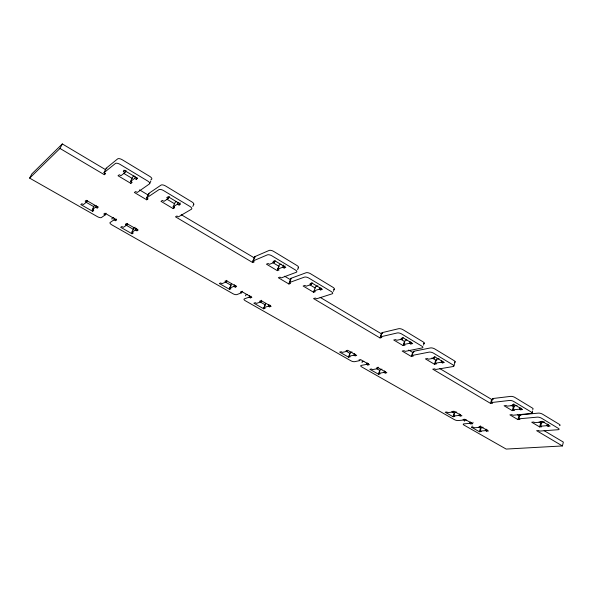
<?xml version="1.0" encoding="UTF-8"?>
<svg xmlns="http://www.w3.org/2000/svg" width="593" height="593" viewBox="0 0 593 593"><rect width="100%" height="100%" fill="white"/><g stroke="black" fill="none" stroke-linecap="round" stroke-linejoin="round"><path stroke-width="0.89" d="M473.014 422.238L472.599 423.721L470.798 423.884L469.834 423.335L463.904 423.876A2.713 0.823 16.6 0 0 464.074 425.137L506.17 449.071L562.416 445.951L563.35 442.096L544.122 430.651M544.433 421.994L541.735 422.223L540.734 426.182L547.043 425.67L547.443 424.077M547.043 425.67L548.028 426.263L548.429 424.67M548.028 426.263L550.156 426.093L542.202 421.319L540.082 421.497L541.083 422.097L534.797 422.639L533.804 422.046L531.728 422.223L539.637 426.93L540.638 422.987L542.024 422.868M532.099 412.973L532.618 410.949M517.029 405.523L514.368 405.812L513.301 409.807L519.512 409.163L519.935 407.554M532.588 409.385A3.024 1.008 15.1 0 0 532.321 407.999L514.806 397.392A3.047 1.03 15.4 0 0 510.625 396.383L492.59 398.555L491.486 402.543L509.528 400.453A3.054 1.023 15.4 0 1 513.716 401.468L531.276 412.046A3.032 0.993 15.1 0 1 531.195 413.477L512.923 415.256L511.915 414.655L509.898 414.855L517.911 419.599L518.949 415.671L520.335 415.537M519.512 409.163L520.535 409.778L520.958 408.169M517.911 419.599L519.935 419.414L518.942 418.821L519.972 414.878L538.303 413.113A3.009 0.993 14.9 0 1 542.447 414.122L559.34 424.351A2.995 0.964 14.6 0 1 559.51 425.663M513.301 409.807L514.324 410.415L512.27 410.63L504.072 405.745L506.118 405.523L507.148 406.138L513.33 405.464L513.768 403.848M512.27 410.63L513.338 406.642L514.702 406.494M483.087 427.227L481.279 427.383L480.256 431.059L485.682 430.622L486.09 429.139M485.682 430.622L486.631 431.163L487.038 429.688M472.206 425.922L471.791 427.397L479.418 431.741L480.434 428.072L478.914 427.205M454.527 362.338A3.128 1.127 16.7 0 0 454.127 360.663L434.751 348.929A3.158 1.164 17.1 0 0 430.451 347.928L413.395 351.36L412.098 355.459L429.154 352.123A3.165 1.149 17.1 0 1 433.453 353.131L452.882 364.828A3.135 1.119 16.7 0 1 453.119 366.533L435.751 369.491L434.639 368.831L432.727 369.157L490.53 403.381L491.627 399.415L493.124 399.23M471.791 427.397L473.57 427.242L474.533 427.79L479.93 427.323L480.345 425.841M469.834 423.335L470.249 421.853M470.798 423.884L471.22 422.401M456.684 412.068L454.913 412.261L453.83 415.975L459.16 415.426L459.59 413.929M459.16 415.426L460.146 415.99L460.576 414.492M460.146 415.99L461.94 415.804L454.001 411.253L452.222 411.453L453.215 412.016L447.915 412.595L446.922 412.031L445.173 412.224L453.052 416.716L454.134 413.01L451.777 411.661M453.89 365.896L455.127 361.73M439.072 358.669L436.544 359.136L435.284 363.257L441.185 362.204L441.681 360.544M441.185 362.204L442.311 362.879L442.815 361.219M435.284 363.257L436.411 363.932L434.469 364.272L425.418 358.884L427.353 358.52L428.487 359.202L434.358 358.105L434.862 356.445M434.469 364.272L435.722 360.166L437.019 359.929M423.543 345.119L424.203 343.013M423.661 343.681A3.18 1.179 17.4 0 0 423.128 341.894L402.988 329.701A3.21 1.208 17.9 0 0 398.652 328.707L382.033 332.666L380.654 336.809L397.266 332.947A3.217 1.201 17.9 0 1 401.609 333.948L421.801 346.112A3.18 1.164 17.4 0 1 422.179 347.928L405.212 351.375L404.055 350.693L402.187 351.078L411.357 356.504L412.654 352.412L413.595 352.227M406.835 339.974L405.197 340.338L403.855 344.503L409.607 343.273L410.141 341.59M409.607 343.273L410.786 343.977L411.32 342.294M403.055 337.335L402.506 339.018L396.791 340.286L395.605 339.581L393.722 340.004L403.129 345.6L404.463 341.449L400.557 339.107M381.988 369.18L380.313 369.491L379.06 373.308L384.079 372.411L385.161 373.027L385.665 371.492M384.079 372.411L384.583 370.87M378.075 367.134L377.563 368.676L372.574 369.602L371.492 368.987L369.847 369.291L378.482 374.213L379.728 370.41L376.599 368.616M106.051 213.206L105.25 214.866L101.455 217.527A3.417 1.223 25.6 0 1 97.422 216.66L29.65 178.13L59.989 148.45L104.324 174.698L105.584 173.69L103.975 172.733L115.427 163.468A3.892 1.586 26.6 0 1 120.068 164.38L147.679 181.006A3.803 1.557 25.8 0 1 149.451 183.926L137.25 192.466L135.693 191.539L134.359 192.48L146.73 199.811L148.094 198.9L146.553 197.98L158.954 189.641A3.758 1.534 25.3 0 1 163.549 190.568L189.945 206.46A3.684 1.505 24.4 0 1 191.472 209.203L178.404 216.875L176.914 215.985L175.484 216.83L252.655 262.529L254.256 261.854L252.877 261.039L267.399 254.857A3.469 1.394 21.8 0 1 271.89 255.82L295.366 269.956A3.417 1.356 21 0 1 296.337 272.254L281.304 277.895L279.97 277.109L278.325 277.732L288.91 284.003L290.585 283.395L289.265 282.616L304.431 277.124A3.388 1.342 20.6 0 1 308.886 278.102L331.398 291.66A3.343 1.305 19.9 0 1 332.184 293.809L316.558 298.805L315.283 298.042L313.564 298.598L380.002 337.936L381.381 333.807L382.181 333.614M472.599 423.721L464.808 419.266L463.022 419.436L464 420L458.1 420.57A2.728 0.838 16.7 0 1 454.401 419.636L361.782 366.971A2.854 0.949 18.7 0 1 361.226 365.414L366.682 364.347L367.193 362.812M366.682 364.347L367.779 364.977L368.29 363.435M352.049 351.99L350.419 352.346L349.099 356.208L353.977 355.163L354.51 353.606M353.977 355.163L355.096 355.807L355.63 354.251M355.096 355.807L356.741 355.459L347.72 350.278L346.09 350.648L347.224 351.293L342.376 352.368L341.249 351.731L339.648 352.086L348.602 357.186L349.922 353.339L346.201 351.204M333.451 291.319L334.237 289.154M312.059 282.668L311.414 284.403L306.173 286.211L304.861 285.426L303.134 286.026L313.593 292.26L315.335 291.682L314.031 290.904L319.316 289.139L320.628 289.925L321.258 288.191M319.316 289.139L319.953 287.405M313.593 292.26L315.617 286.612L317.885 285.841M297.619 269.704L298.449 267.51M289.265 282.616L290.889 278.347L306.07 272.75A3.38 1.349 20.6 0 1 310.517 273.721L332.962 287.308A3.336 1.319 19.9 0 1 333.748 289.48M288.91 284.003L290.844 279.629M275.07 260.801L274.492 262.262L269.474 264.315L268.103 263.492L266.45 264.174L277.346 270.66L279.014 270.008L277.657 269.2L282.735 267.206L283.58 265.019M265.494 303.653L263.952 307.619L268.399 306.136L269.014 304.535M282.735 267.206L284.099 268.021L284.944 265.834M268.399 306.136L269.637 306.84L270.252 305.247M277.657 269.2L279.347 264.863L281.038 264.181M277.346 270.66L279.021 266.339L272.817 262.617M261.572 300.258L260.942 301.867L256.539 303.386L255.301 302.682L253.848 303.186L263.715 308.805L265.249 304.854L259.949 301.815M367.779 364.977L369.432 364.658L360.596 359.595L358.95 359.929L360.062 360.566L354.636 361.671A2.869 0.964 18.9 0 1 350.826 360.744L245.428 300.814A3.061 1.082 21.6 0 1 244.353 298.879L249.149 297.145L249.779 295.544M249.149 297.145L250.402 297.864L251.039 296.263M114.79 218.217L114.004 219.877L110.142 222.471A3.373 1.216 25.2 0 0 111.869 224.88L232.901 293.691A3.084 1.09 21.9 0 0 236.829 294.595L241.573 292.816L242.218 291.207M252.877 261.039L254.612 256.725L269.148 250.439A3.462 1.408 21.8 0 1 273.64 251.395L297.034 265.56A3.41 1.371 21 0 1 297.997 267.873M252.655 262.529L254.093 258.948M226.852 280.333L226.192 281.949L221.982 283.669L220.692 282.928L219.306 283.498L229.558 289.34L230.959 288.791L229.684 288.057L233.931 286.389L235.221 287.123L235.873 285.507M229.558 289.34L230.855 286.145M233.931 286.389L234.591 284.773M229.684 288.057L231.314 284.054M192.814 206.483L193.807 204.229M169.294 196.32L168.271 198.581L163.95 201.346L162.408 200.427L160.985 201.338L173.208 208.617L174.653 207.735L173.134 206.824L177.522 204.125L179.056 205.045L180.057 202.791M173.134 206.824L175.135 202.361L176.595 201.45M173.208 208.617L174.201 206.394M177.522 204.125L178.189 202.621M127.658 223.391L126.88 225.051L123.292 227.349L121.861 226.533L120.683 227.289L132.061 233.775L133.262 233.034L131.846 232.226L135.486 229.988L136.916 230.803L137.68 229.143M146.73 199.811L147.412 198.336M131.846 232.226L133.744 228.112L135.204 227.201M132.061 233.775L132.817 232.13M135.486 229.988L136.249 228.327M149.747 183.43L150.807 181.147M146.553 197.98L148.606 193.54L161.037 185.098A3.751 1.549 25.3 0 1 165.632 186.009L191.939 201.939A3.677 1.52 24.5 0 1 193.459 204.689M126.05 170.332L124.96 172.607L120.95 175.684L119.341 174.727L118.022 175.743L130.801 183.356L132.15 182.37L130.556 181.421L134.633 178.411L135.352 176.892M114.004 219.877L115.457 220.707L116.243 219.047M134.633 178.411L136.242 179.375L136.953 177.856M130.556 181.421L132.691 176.907L134.055 175.891M130.801 183.356L131.513 181.858M124.96 172.607L123.337 171.636L124.063 170.117M87.356 200.619L86.674 202.02L83.361 204.563L81.871 203.71L80.789 204.548L92.634 211.301L93.435 209.64M92.634 211.301L93.746 210.485L92.271 209.64L95.643 207.157L96.318 205.764M95.643 207.157L97.133 208.01L97.801 206.616M92.271 209.64L94.287 205.482M103.975 172.733L106.162 168.249L117.651 158.88A3.884 1.601 26.7 0 1 122.284 159.776L149.807 176.432A3.795 1.571 25.8 0 1 151.563 179.368L150.778 179.924M104.324 174.698L105.05 173.208M59.989 148.45L62.309 143.929L105.828 169.828M29.65 178.13L31.829 173.942L62.309 143.929M123.337 171.636L124.686 170.591L137.62 178.36L136.242 179.375M97.133 208.01L98.268 207.172L86.281 200.293L85.17 201.16L86.674 202.02M113.537 217.372L112.092 218.357A3.373 1.223 25.3 0 0 112.01 219.217M115.457 220.707L116.636 219.921L104.939 213.221L103.782 214.029L105.25 214.866M136.916 230.803L138.147 230.047L126.643 223.45L125.442 224.228L126.88 225.051M179.056 205.045L180.539 204.133L168.175 196.713L166.722 197.647L168.271 198.581M254.679 258.103L181.191 214.673M235.221 287.123L236.651 286.56L226.311 280.63L224.895 281.208L226.192 281.949M284.099 268.021L285.811 267.354L274.804 260.742L273.114 261.439L274.492 262.262M247.125 294.476L245.939 294.914A3.054 1.09 21.6 0 0 245.754 295.848M250.402 297.864L251.862 297.338L241.744 291.548L240.306 292.09L241.573 292.816M263.715 308.805L265.182 308.316L263.952 307.619M269.637 306.84L271.134 306.344L261.179 300.629L259.697 301.148L260.942 301.867M320.628 289.925L322.414 289.332L311.859 282.994L310.095 283.61L311.414 284.403M380.002 337.936L381.84 337.513L380.654 336.809M348.602 357.186L350.211 356.845L349.099 356.208M403.129 345.6L405.026 345.2L403.855 344.503M410.786 343.977L412.728 343.562L403.247 337.869L401.32 338.299L402.506 339.018M363.865 361.322L362.508 361.597A2.846 0.956 18.7 0 0 362.249 362.56M411.357 356.504L413.239 356.141L412.098 355.459M378.482 374.213L380.135 373.924L379.06 373.308M385.161 373.027L386.851 372.73L378.149 367.734L376.473 368.053L377.563 368.676M442.311 362.879L444.305 362.531L435.188 357.053L433.209 357.423L434.358 358.105M490.53 403.381L492.524 403.151L491.486 402.543M453.052 416.716L454.816 416.538L453.83 415.975M520.535 409.778L522.633 409.563L514.383 404.611L512.3 404.841L513.33 405.464M466.432 420.052L464.956 420.2A2.713 0.838 16.5 0 0 464.66 421.156M518.942 418.821L537.273 417.138A3.017 0.978 14.9 0 1 541.424 418.154L558.361 428.361A2.995 0.956 14.7 0 1 558.176 429.703L539.63 431.089L538.659 430.518L536.613 430.674L562.416 445.951M479.418 431.741L481.205 431.6L480.256 431.059M486.631 431.163L488.454 431.022L480.79 426.619L478.974 426.775L479.93 427.323M539.637 426.93L541.72 426.767L540.734 426.182M85.978 202.198L93.857 206.705M125.634 224.903L133.951 229.669M225.674 282.194L231.181 285.344M481.279 427.383L482.228 427.924M139.54 189.886L148.776 195.386M284.61 276.219L290.533 279.74M320.124 297.352L381.381 333.807M408.666 350.04L412.654 352.412M439.554 368.423L491.627 399.415M517.452 414.781L518.949 415.671M106.162 168.249L106.866 168.664M148.606 193.54L149.28 193.941M254.612 256.725L255.301 257.132M290.889 278.347L291.548 278.74M382.033 332.666L382.693 333.058M413.395 351.36L414.107 351.782M492.59 398.555L493.294 398.978M519.972 414.878L520.847 415.404M123.937 173.475L132.18 178.411M166.826 199.152L174.438 203.71M309.954 284.862L315.165 287.983M431.963 357.913L435.722 360.166M511.107 405.308L513.338 406.642M539.059 422.046L540.638 422.987"/></g></svg>
